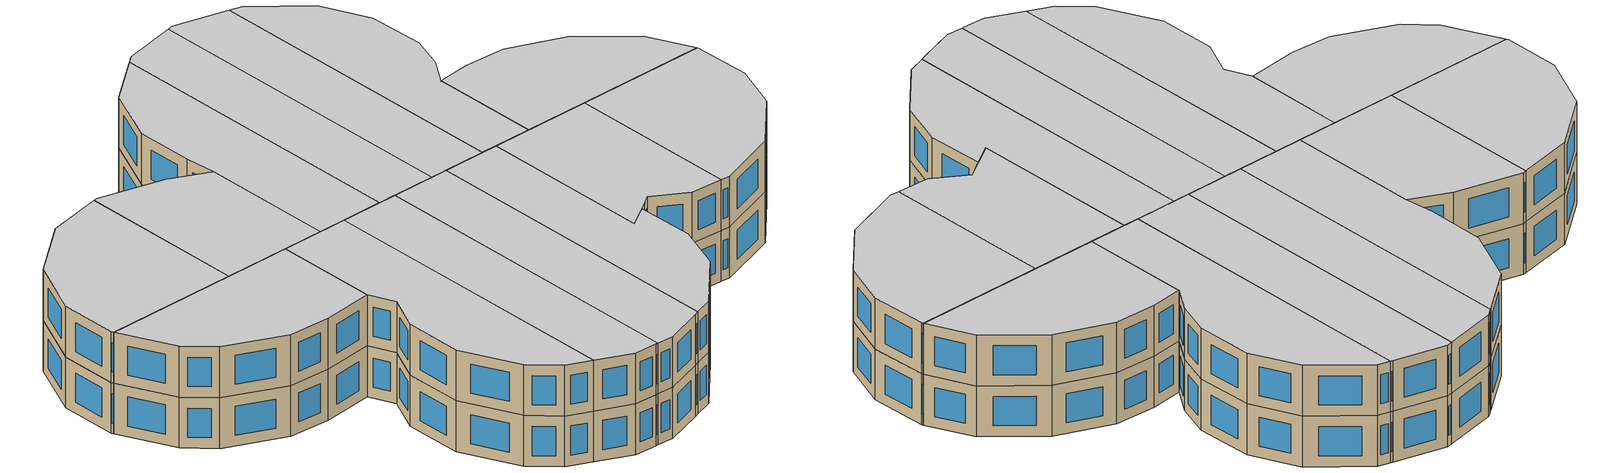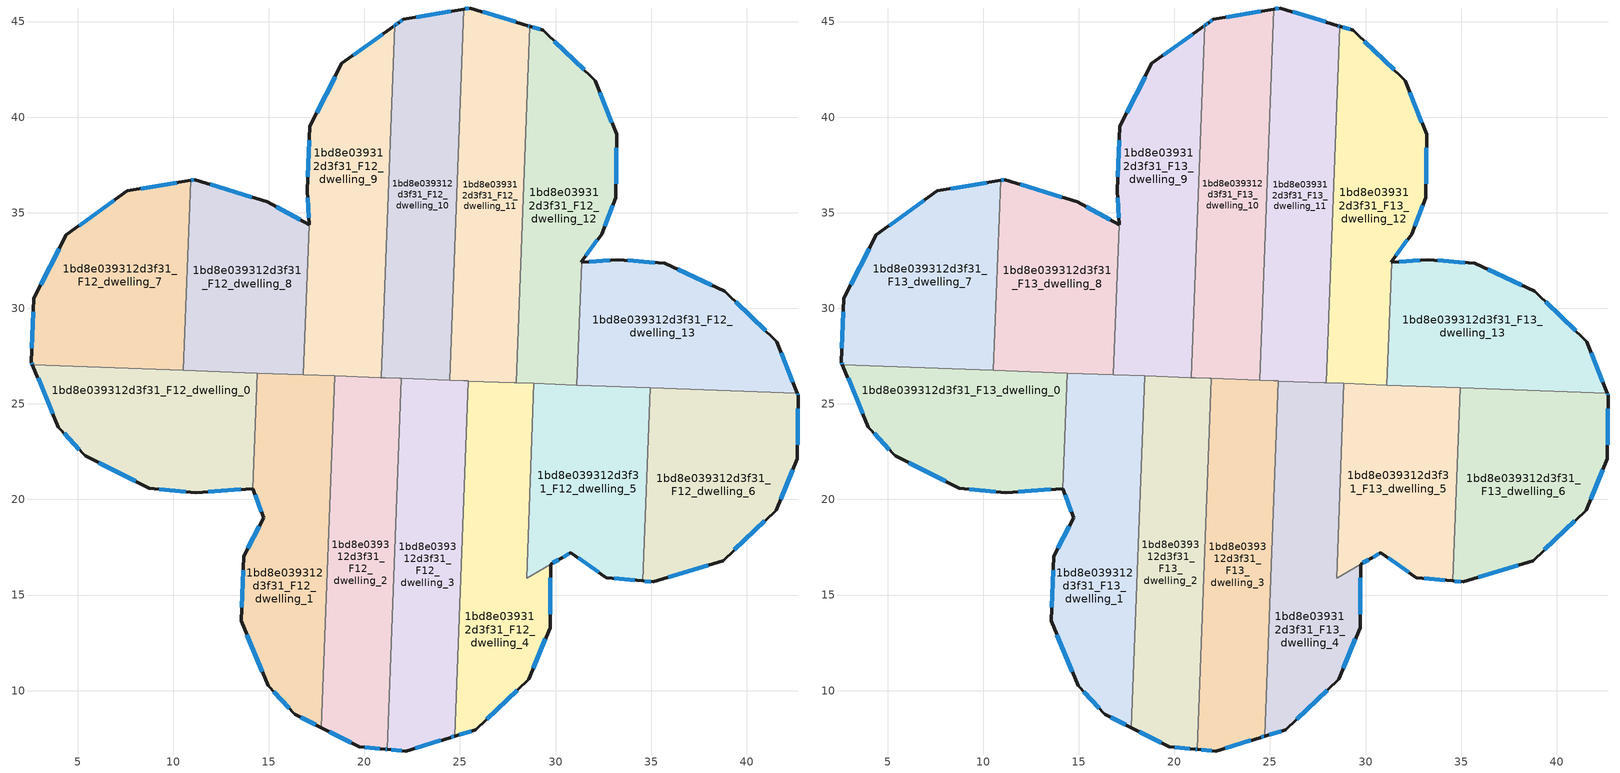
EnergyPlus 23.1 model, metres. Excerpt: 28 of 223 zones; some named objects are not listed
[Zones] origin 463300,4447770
1bd8e039312d3f31_F12_dwelling_0
 floor to 1bd8e039312d3f31_F11_dwelling_0 (EU_floor_Construction): 14.39,26.62 14.16,20.57 11.18,20.36 8.75,20.58 5.39,22.29 4,23.79 2.64,27.06 z36
 wall outside (EU_wall_Construction): 2.64,27.06 4,23.79 5.39,22.29 8.75,20.58 11.18,20.36 14.16,20.57 z36:39
 wall to 1bd8e039312d3f31_F12_dwelling_7 (EU_wall_Construction): 10.53,26.76 2.64,27.06 z36:39
 wall to 1bd8e039312d3f31_F12_dwelling_1 (EU_wall_Construction): 14.16,20.57 14.39,26.62 z36:39
 wall to 1bd8e039312d3f31_F12_dwelling_8 (EU_wall_Construction): 14.39,26.62 10.53,26.76 z36:39
 window (EU_Window_Construction): 4.29,23.47 5.09,22.61 / 2.93,26.36 3.71,24.49 / 11.82,20.4 13.53,20.52 / 9.27,20.54 10.66,20.41 / 6.11,21.92 8.03,20.95 z36.64:38.36
1bd8e039312d3f31_F12_dwelling_1
 floor to 1bd8e039312d3f31_F11_dwelling_1 (EU_floor_Construction): 18.44,26.46 17.74,8.06 16.36,8.76 14.97,10.26 13.55,13.66 13.69,17.02 14.73,19.03 14.16,20.57 14.39,26.62 z36
 wall outside (EU_wall_Construction): 14.16,20.57 14.73,19.03 13.69,17.02 13.55,13.66 14.97,10.26 16.36,8.76 17.74,8.06 z36:39
 wall to 1bd8e039312d3f31_F12_dwelling_2 (EU_wall_Construction): 17.74,8.06 18.44,26.46 z36:39
 wall to 1bd8e039312d3f31_F12_dwelling_8 (EU_wall_Construction): 16.81,26.52 14.39,26.62 z36:39
 wall to 1bd8e039312d3f31_F12_dwelling_9 (EU_wall_Construction): 18.44,26.46 16.81,26.52 z36:39
 window (EU_Window_Construction): 14.28,20.24 14.61,19.36 / 16.66,8.61 17.45,8.21 / 15.27,9.94 16.06,9.08 / 13.85,12.93 14.66,10.99 / 13.66,16.3 13.58,14.38 / 14.5,18.6 13.91,17.45 z36.64:38.36
1bd8e039312d3f31_F12_dwelling_10
 floor to 1bd8e039312d3f31_F11_dwelling_10 (EU_floor_Construction): 25.21,45.65 24.47,26.23 21.09,26.36 20.89,26.37 21.59,44.8 21.79,44.95 22.02,45.12 z36
 wall outside (EU_wall_Construction): 25.21,45.65 22.02,45.12 21.79,44.95 21.59,44.8 z36:39
 wall to 1bd8e039312d3f31_F12_dwelling_11 (EU_wall_Construction): 24.47,26.23 25.21,45.65 z36:39
 wall to 1bd8e039312d3f31_F12_dwelling_9 (EU_wall_Construction): 21.59,44.8 20.89,26.37 z36:39
 wall to 1bd8e039312d3f31_F12_dwelling_3 (EU_wall_Construction): 21.92,26.33 24.47,26.23 z36:39
 wall to 1bd8e039312d3f31_F12_dwelling_2 (EU_wall_Construction): 20.89,26.37 21.09,26.36 21.82,26.33 21.92,26.33 z36:39
 window (EU_Window_Construction): 21.97,45.08 21.84,44.98 / 24.52,45.54 22.7,45.23 / 21.75,44.92 21.63,44.83 z36.64:38.36
1bd8e039312d3f31_F12_dwelling_11
 floor to 1bd8e039312d3f31_F11_dwelling_11 (EU_floor_Construction): 28.55,44.79 28.65,44.76 27.95,26.1 27.85,26.11 24.47,26.23 25.21,45.65 25.54,45.71 z36
 wall outside (EU_wall_Construction): 28.65,44.76 28.55,44.79 25.54,45.71 25.21,45.65 z36:39
 wall to 1bd8e039312d3f31_F12_dwelling_12 (EU_wall_Construction): 27.95,26.1 28.65,44.76 z36:39
 wall to 1bd8e039312d3f31_F12_dwelling_4 (EU_wall_Construction): 25.43,26.2 27.85,26.11 27.95,26.1 z36:39
 wall to 1bd8e039312d3f31_F12_dwelling_3 (EU_wall_Construction): 24.47,26.23 25.18,26.21 25.43,26.2 z36:39
 window (EU_Window_Construction): 25.47,45.7 25.28,45.66 / 27.91,44.99 26.19,45.51 / 28.63,44.77 28.57,44.78 z36.64:38.36
1bd8e039312d3f31_F12_dwelling_12
 floor to 1bd8e039312d3f31_F11_dwelling_12 (EU_floor_Construction): 32.07,41.9 33.19,39.11 33.16,35.79 32.41,33.89 31.36,32.45 31.34,32.42 31.36,32.42 31.11,25.98 27.95,26.1 28.65,44.76 29.35,44.55 z36
 wall outside (EU_wall_Construction): 31.34,32.42 31.36,32.45 32.41,33.89 33.16,35.79 33.19,39.11 32.07,41.9 29.35,44.55 28.65,44.76 / 31.34,32.42 31.36,32.42 z36:39
 wall to 1bd8e039312d3f31_F12_dwelling_13 (EU_wall_Construction): 31.11,25.98 31.36,32.42 z36:39
 wall to 1bd8e039312d3f31_F12_dwelling_5 (EU_wall_Construction): 28.87,26.07 31.11,25.98 z36:39
 wall to 1bd8e039312d3f31_F12_dwelling_4 (EU_wall_Construction): 27.95,26.1 28.87,26.07 z36:39
 window (EU_Window_Construction): 32.57,34.3 33,35.38 / 31.58,32.76 32.19,33.58 / 29.2,44.59 28.8,44.71 / 31.49,42.47 29.93,43.98 / 32.95,39.71 32.31,41.31 / 33.16,36.5 33.18,38.4 z36.64:38.36
1bd8e039312d3f31_F12_dwelling_13
 floor to 1bd8e039312d3f31_F11_dwelling_13 (EU_floor_Construction): 38.84,30.9 41.57,28.26 42.65,25.55 31.11,25.98 31.36,32.42 33.25,32.55 35.72,32.35 z36
 wall outside (EU_wall_Construction): 42.65,25.55 41.57,28.26 38.84,30.9 35.72,32.35 33.25,32.55 31.36,32.42 z36:39
 wall to 1bd8e039312d3f31_F12_dwelling_6 (EU_wall_Construction): 34.94,25.84 42.65,25.55 z36:39
 wall to 1bd8e039312d3f31_F12_dwelling_5 (EU_wall_Construction): 31.11,25.98 34.94,25.84 z36:39
 window (EU_Window_Construction): 40.98,28.83 39.43,30.34 / 42.42,26.13 41.8,27.68 / 32.85,32.52 31.76,32.45 / 35.19,32.39 33.78,32.51 / 38.18,31.21 36.39,32.04 z36.64:38.36
1bd8e039312d3f31_F12_dwelling_2
 floor to 1bd8e039312d3f31_F11_dwelling_2 (EU_floor_Construction): 21.92,26.33 21.19,6.93 21.09,6.94 19.73,7.05 17.74,8.06 18.44,26.46 21.82,26.33 z36
 wall outside (EU_wall_Construction): 17.74,8.06 19.73,7.05 21.09,6.94 21.19,6.93 z36:39
 wall to 1bd8e039312d3f31_F12_dwelling_3 (EU_wall_Construction): 21.19,6.93 21.92,26.33 z36:39
 wall to 1bd8e039312d3f31_F12_dwelling_9 (EU_wall_Construction): 20.89,26.37 20.84,26.37 18.44,26.46 z36:39
 window (EU_Window_Construction): 20.02,7.03 20.8,6.96 / 18.17,7.84 19.3,7.27 / 21.11,6.93 21.17,6.93 z36.64:38.36
1bd8e039312d3f31_F12_dwelling_3
 floor to 1bd8e039312d3f31_F11_dwelling_3 (EU_floor_Construction): 25.43,26.2 24.73,7.62 24.48,7.54 22.16,6.84 21.19,6.93 21.92,26.33 25.18,26.21 z36
 wall outside (EU_wall_Construction): 21.19,6.93 22.16,6.84 24.48,7.54 24.73,7.62 z36:39
 wall to 1bd8e039312d3f31_F12_dwelling_4 (EU_wall_Construction): 24.73,7.62 25.43,26.2 z36:39
 window (EU_Window_Construction): 24.53,7.56 24.68,7.6 / 22.66,6.99 23.98,7.39 / 21.4,6.91 21.95,6.86 z36.64:38.36
1bd8e039312d3f31_F12_dwelling_4
 floor to 1bd8e039312d3f31_F11_dwelling_4 (EU_floor_Construction): 28.87,26.07 28.48,15.88 29.75,16.61 29.71,13.29 28.59,10.58 25.82,7.95 24.73,7.62 25.43,26.2 z36
 wall outside (EU_wall_Construction): 24.73,7.62 25.82,7.95 28.59,10.58 29.71,13.29 29.74,16.61 z36:39
 wall to 1bd8e039312d3f31_F12_dwelling_5 (EU_wall_Construction): 29.74,16.61 28.48,15.88 28.87,26.07 z36:39
 window (EU_Window_Construction): 29.72,14 29.73,15.9 / 28.83,11.16 29.47,12.71 / 26.41,8.51 28,10.02 / 24.97,7.69 25.59,7.88 z36.64:38.36
1bd8e039312d3f31_F12_dwelling_5
 floor to 1bd8e039312d3f31_F11_dwelling_5 (EU_floor_Construction): 34.94,25.84 34.56,15.74 32.66,15.92 30.78,17.22 30.29,16.93 29.75,16.61 28.48,15.88 28.87,26.07 z36
 wall outside (EU_wall_Construction): 29.75,16.61 30.29,16.93 30.78,17.22 32.66,15.92 34.56,15.74 z36:39
 wall to 1bd8e039312d3f31_F12_dwelling_6 (EU_wall_Construction): 34.56,15.74 34.94,25.84 z36:39
 window (EU_Window_Construction): 33.07,15.88 34.15,15.78 / 31.19,16.94 32.26,16.2 / 30.4,16.99 30.68,17.16 / 29.86,16.68 30.17,16.86 z36.64:38.36
1bd8e039312d3f31_F12_dwelling_6
 floor to 1bd8e039312d3f31_F11_dwelling_6 (EU_floor_Construction): 42.65,25.55 42.68,25.47 42.65,22.14 41.53,19.45 38.76,16.8 35.1,15.69 34.56,15.74 34.94,25.84 z36
 wall outside (EU_wall_Construction): 34.56,15.74 35.1,15.69 38.76,16.8 41.53,19.45 42.65,22.14 42.68,25.47 42.65,25.55 z36:39
 window (EU_Window_Construction): 41.77,20.02 42.41,21.56 / 39.35,17.36 40.94,18.88 / 35.89,15.93 37.98,16.56 / 34.68,15.73 34.99,15.7 / 42.68,25.48 42.66,25.53 / 42.66,22.85 42.68,24.75 z36.64:38.36
1bd8e039312d3f31_F12_dwelling_7
 floor to 1bd8e039312d3f31_F11_dwelling_7 (EU_floor_Construction): 10.91,36.7 10.53,26.76 2.64,27.06 2.58,27.18 2.71,30.54 4.4,33.83 7.6,36.14 z36
 wall outside (EU_wall_Construction): 10.91,36.7 7.6,36.14 4.4,33.83 2.71,30.54 2.58,27.18 2.64,27.06 z36:39
 wall to 1bd8e039312d3f31_F12_dwelling_8 (EU_wall_Construction): 10.53,26.76 10.91,36.7 z36:39
 window (EU_Window_Construction): 10.2,36.58 8.31,36.26 / 2.6,27.16 2.62,27.09 / 2.68,29.82 2.61,27.9 / 4.04,33.13 3.07,31.24 / 6.91,35.65 5.09,34.33 z36.64:38.36
1bd8e039312d3f31_F12_dwelling_8
 floor to 1bd8e039312d3f31_F11_dwelling_8 (EU_floor_Construction): 17.11,34.36 16.81,26.52 10.53,26.76 10.91,36.7 11.12,36.73 14.93,35.57 z36
 wall outside (EU_wall_Construction): 17.11,34.36 14.93,35.57 11.12,36.73 10.91,36.7 z36:39
 wall to 1bd8e039312d3f31_F12_dwelling_9 (EU_wall_Construction): 16.81,26.52 17.11,34.36 z36:39
 window (EU_Window_Construction): 11.07,36.72 10.95,36.7 / 14.11,35.82 11.93,36.48 / 16.64,34.62 15.39,35.31 z36.64:38.36
1bd8e039312d3f31_F12_dwelling_9
 floor to 1bd8e039312d3f31_F11_dwelling_9 (EU_floor_Construction): 21.59,44.8 20.89,26.37 20.84,26.37 16.81,26.52 17.11,34.36 17.01,36.16 17.13,39.51 18.83,42.81 21.53,44.76 z36
 wall outside (EU_wall_Construction): 21.59,44.8 21.53,44.76 18.83,42.81 17.13,39.51 17.01,36.16 17.11,34.36 z36:39
 window (EU_Window_Construction): 17.11,38.79 17.03,36.88 / 18.46,42.1 17.5,40.22 / 20.95,44.35 19.41,43.23 / 21.58,44.79 21.55,44.77 / 17.03,35.77 17.09,34.75 z36.64:38.36
1bd8e039312d3f31_F13_dwelling_0
 floor to 1bd8e039312d3f31_F12_dwelling_0 (EU_floor_Construction): 14.39,26.62 14.16,20.57 11.18,20.36 8.75,20.58 5.39,22.29 4,23.79 2.64,27.06 z39
 wall outside (EU_wall_Construction): 2.64,27.06 4,23.79 5.39,22.29 8.75,20.58 11.18,20.36 14.16,20.57 z39:42
 wall to 1bd8e039312d3f31_F13_dwelling_7 (EU_wall_Construction): 10.53,26.76 2.64,27.06 z39:42
 wall to 1bd8e039312d3f31_F13_dwelling_1 (EU_wall_Construction): 14.16,20.57 14.39,26.62 z39:42
 wall to 1bd8e039312d3f31_F13_dwelling_8 (EU_wall_Construction): 14.39,26.62 10.53,26.76 z39:42
 window (EU_Window_Construction): 4.29,23.47 5.09,22.61 / 2.93,26.36 3.71,24.49 / 11.82,20.4 13.53,20.52 / 9.27,20.54 10.66,20.41 / 6.11,21.92 8.03,20.95 z39.64:41.36
 ceiling to 1bd8e039312d3f31_F14_dwelling_0 (EU_floor_Construction): 14.16,20.57 14.39,26.62 2.64,27.06 4,23.79 5.39,22.29 8.75,20.58 11.18,20.36 z42
1bd8e039312d3f31_F13_dwelling_1
 floor to 1bd8e039312d3f31_F12_dwelling_1 (EU_floor_Construction): 18.44,26.46 17.74,8.06 16.36,8.76 14.97,10.26 13.55,13.66 13.69,17.02 14.73,19.03 14.16,20.57 14.39,26.62 z39
 wall outside (EU_wall_Construction): 14.16,20.57 14.73,19.03 13.69,17.02 13.55,13.66 14.97,10.26 16.36,8.76 17.74,8.06 z39:42
 wall to 1bd8e039312d3f31_F13_dwelling_2 (EU_wall_Construction): 17.74,8.06 18.44,26.46 z39:42
 wall to 1bd8e039312d3f31_F13_dwelling_8 (EU_wall_Construction): 16.81,26.52 14.39,26.62 z39:42
 wall to 1bd8e039312d3f31_F13_dwelling_9 (EU_wall_Construction): 18.44,26.46 16.81,26.52 z39:42
 window (EU_Window_Construction): 14.28,20.24 14.61,19.36 / 16.66,8.61 17.45,8.21 / 15.27,9.94 16.06,9.08 / 13.85,12.93 14.66,10.99 / 13.66,16.3 13.58,14.38 / 14.5,18.6 13.91,17.45 z39.64:41.36
 ceiling to 1bd8e039312d3f31_F14_dwelling_1 (EU_floor_Construction): 17.74,8.06 18.44,26.46 14.39,26.62 14.16,20.57 14.73,19.03 13.69,17.02 13.55,13.66 14.97,10.26 16.36,8.76 z42
1bd8e039312d3f31_F13_dwelling_10
 floor to 1bd8e039312d3f31_F12_dwelling_10 (EU_floor_Construction): 25.21,45.65 24.47,26.23 21.09,26.36 20.89,26.37 21.59,44.8 21.79,44.95 22.02,45.12 z39
 wall outside (EU_wall_Construction): 25.21,45.65 22.02,45.12 21.79,44.95 21.59,44.8 z39:42
 wall to 1bd8e039312d3f31_F13_dwelling_11 (EU_wall_Construction): 24.47,26.23 25.21,45.65 z39:42
 wall to 1bd8e039312d3f31_F13_dwelling_9 (EU_wall_Construction): 21.59,44.8 20.89,26.37 z39:42
 wall to 1bd8e039312d3f31_F13_dwelling_3 (EU_wall_Construction): 21.92,26.33 24.47,26.23 z39:42
 wall to 1bd8e039312d3f31_F13_dwelling_2 (EU_wall_Construction): 20.89,26.37 21.09,26.36 21.82,26.33 21.92,26.33 z39:42
 window (EU_Window_Construction): 21.97,45.08 21.84,44.98 / 24.52,45.54 22.7,45.23 / 21.75,44.92 21.63,44.83 z39.64:41.36
 ceiling to 1bd8e039312d3f31_F14_dwelling_10 (EU_floor_Construction): 24.47,26.23 25.21,45.65 22.02,45.12 21.79,44.95 21.59,44.8 20.89,26.37 21.09,26.36 z42
1bd8e039312d3f31_F13_dwelling_11
 floor to 1bd8e039312d3f31_F12_dwelling_11 (EU_floor_Construction): 28.55,44.79 28.65,44.76 27.95,26.1 27.85,26.11 24.47,26.23 25.21,45.65 25.54,45.71 z39
 wall outside (EU_wall_Construction): 28.65,44.76 28.55,44.79 25.54,45.71 25.21,45.65 z39:42
 wall to 1bd8e039312d3f31_F13_dwelling_12 (EU_wall_Construction): 27.95,26.1 28.65,44.76 z39:42
 wall to 1bd8e039312d3f31_F13_dwelling_4 (EU_wall_Construction): 25.43,26.2 27.85,26.11 27.95,26.1 z39:42
 wall to 1bd8e039312d3f31_F13_dwelling_3 (EU_wall_Construction): 24.47,26.23 25.18,26.21 25.43,26.2 z39:42
 window (EU_Window_Construction): 25.47,45.7 25.28,45.66 / 27.91,44.99 26.19,45.51 / 28.63,44.77 28.57,44.78 z39.64:41.36
 ceiling to 1bd8e039312d3f31_F14_dwelling_11 (EU_floor_Construction): 27.95,26.1 28.65,44.76 28.55,44.79 25.54,45.71 25.21,45.65 24.47,26.23 27.85,26.11 z42
1bd8e039312d3f31_F13_dwelling_12
 floor to 1bd8e039312d3f31_F12_dwelling_12 (EU_floor_Construction): 32.07,41.9 33.19,39.11 33.16,35.79 32.41,33.89 31.36,32.45 31.34,32.42 31.36,32.42 31.11,25.98 27.95,26.1 28.65,44.76 29.35,44.55 z39
 wall outside (EU_wall_Construction): 31.34,32.42 31.36,32.45 32.41,33.89 33.16,35.79 33.19,39.11 32.07,41.9 29.35,44.55 28.65,44.76 / 31.34,32.42 31.36,32.42 z39:42
 wall to 1bd8e039312d3f31_F13_dwelling_13 (EU_wall_Construction): 31.11,25.98 31.36,32.42 z39:42
 wall to 1bd8e039312d3f31_F13_dwelling_5 (EU_wall_Construction): 28.87,26.07 31.11,25.98 z39:42
 wall to 1bd8e039312d3f31_F13_dwelling_4 (EU_wall_Construction): 27.95,26.1 28.87,26.07 z39:42
 window (EU_Window_Construction): 32.57,34.3 33,35.38 / 31.58,32.76 32.19,33.58 / 29.2,44.59 28.8,44.71 / 31.49,42.47 29.93,43.98 / 32.95,39.71 32.31,41.31 / 33.16,36.5 33.18,38.4 z39.64:41.36
 ceiling to 1bd8e039312d3f31_F14_dwelling_12 (EU_floor_Construction): 31.11,25.98 31.36,32.42 31.34,32.42 31.36,32.45 32.41,33.89 33.16,35.79 33.19,39.11 32.07,41.9 29.35,44.55 28.65,44.76 27.95,26.1 z42
1bd8e039312d3f31_F13_dwelling_13
 floor to 1bd8e039312d3f31_F12_dwelling_13 (EU_floor_Construction): 38.84,30.9 41.57,28.26 42.65,25.55 31.11,25.98 31.36,32.42 33.25,32.55 35.72,32.35 z39
 wall outside (EU_wall_Construction): 42.65,25.55 41.57,28.26 38.84,30.9 35.72,32.35 33.25,32.55 31.36,32.42 z39:42
 wall to 1bd8e039312d3f31_F13_dwelling_6 (EU_wall_Construction): 34.94,25.84 42.65,25.55 z39:42
 wall to 1bd8e039312d3f31_F13_dwelling_5 (EU_wall_Construction): 31.11,25.98 34.94,25.84 z39:42
 window (EU_Window_Construction): 40.98,28.83 39.43,30.34 / 42.42,26.13 41.8,27.68 / 32.85,32.52 31.76,32.45 / 35.19,32.39 33.78,32.51 / 38.18,31.21 36.39,32.04 z39.64:41.36
 ceiling to 1bd8e039312d3f31_F14_dwelling_13 (EU_floor_Construction): 42.65,25.55 41.57,28.26 38.84,30.9 35.72,32.35 33.25,32.55 31.36,32.42 31.11,25.98 z42
1bd8e039312d3f31_F13_dwelling_2
 floor to 1bd8e039312d3f31_F12_dwelling_2 (EU_floor_Construction): 21.92,26.33 21.19,6.93 21.09,6.94 19.73,7.05 17.74,8.06 18.44,26.46 21.82,26.33 z39
 wall outside (EU_wall_Construction): 17.74,8.06 19.73,7.05 21.09,6.94 21.19,6.93 z39:42
 wall to 1bd8e039312d3f31_F13_dwelling_3 (EU_wall_Construction): 21.19,6.93 21.92,26.33 z39:42
 wall to 1bd8e039312d3f31_F13_dwelling_9 (EU_wall_Construction): 20.89,26.37 20.84,26.37 18.44,26.46 z39:42
 window (EU_Window_Construction): 20.02,7.03 20.8,6.96 / 18.17,7.84 19.3,7.27 / 21.11,6.93 21.17,6.93 z39.64:41.36
 ceiling to 1bd8e039312d3f31_F14_dwelling_2 (EU_floor_Construction): 21.19,6.93 21.92,26.33 21.82,26.33 18.44,26.46 17.74,8.06 19.73,7.05 21.09,6.94 z42
1bd8e039312d3f31_F13_dwelling_3
 floor to 1bd8e039312d3f31_F12_dwelling_3 (EU_floor_Construction): 25.43,26.2 24.73,7.62 24.48,7.54 22.16,6.84 21.19,6.93 21.92,26.33 25.18,26.21 z39
 wall outside (EU_wall_Construction): 21.19,6.93 22.16,6.84 24.48,7.54 24.73,7.62 z39:42
 wall to 1bd8e039312d3f31_F13_dwelling_4 (EU_wall_Construction): 24.73,7.62 25.43,26.2 z39:42
 window (EU_Window_Construction): 24.53,7.56 24.68,7.6 / 22.66,6.99 23.98,7.39 / 21.4,6.91 21.95,6.86 z39.64:41.36
 ceiling to 1bd8e039312d3f31_F14_dwelling_3 (EU_floor_Construction): 24.73,7.62 25.43,26.2 25.18,26.21 21.92,26.33 21.19,6.93 22.16,6.84 24.48,7.54 z42
1bd8e039312d3f31_F13_dwelling_4
 floor to 1bd8e039312d3f31_F12_dwelling_4 (EU_floor_Construction): 28.87,26.07 28.48,15.88 29.75,16.61 29.71,13.29 28.59,10.58 25.82,7.95 24.73,7.62 25.43,26.2 z39
 wall outside (EU_wall_Construction): 24.73,7.62 25.82,7.95 28.59,10.58 29.71,13.29 29.74,16.61 z39:42
 wall to 1bd8e039312d3f31_F13_dwelling_5 (EU_wall_Construction): 29.74,16.61 28.48,15.88 28.87,26.07 z39:42
 window (EU_Window_Construction): 29.72,14 29.73,15.9 / 28.83,11.16 29.47,12.71 / 26.41,8.51 28,10.02 / 24.97,7.69 25.59,7.88 z39.64:41.36
 ceiling to 1bd8e039312d3f31_F14_dwelling_4 (EU_floor_Construction): 28.59,10.58 29.71,13.29 29.75,16.61 28.48,15.88 28.87,26.07 25.43,26.2 24.73,7.62 25.82,7.95 z42
1bd8e039312d3f31_F13_dwelling_5
 floor to 1bd8e039312d3f31_F12_dwelling_5 (EU_floor_Construction): 34.94,25.84 34.56,15.74 32.66,15.92 30.78,17.22 30.29,16.93 29.75,16.61 28.48,15.88 28.87,26.07 z39
 wall outside (EU_wall_Construction): 29.75,16.61 30.29,16.93 30.78,17.22 32.66,15.92 34.56,15.74 z39:42
 wall to 1bd8e039312d3f31_F13_dwelling_6 (EU_wall_Construction): 34.56,15.74 34.94,25.84 z39:42
 window (EU_Window_Construction): 33.07,15.88 34.15,15.78 / 31.19,16.94 32.26,16.2 / 30.4,16.99 30.68,17.16 / 29.86,16.68 30.17,16.86 z39.64:41.36
 ceiling to 1bd8e039312d3f31_F14_dwelling_5 (EU_floor_Construction): 34.56,15.74 34.94,25.84 28.87,26.07 28.48,15.88 29.75,16.61 30.29,16.93 30.78,17.22 32.66,15.92 z42
1bd8e039312d3f31_F13_dwelling_6
 floor to 1bd8e039312d3f31_F12_dwelling_6 (EU_floor_Construction): 42.65,25.55 42.68,25.47 42.65,22.14 41.53,19.45 38.76,16.8 35.1,15.69 34.56,15.74 34.94,25.84 z39
 wall outside (EU_wall_Construction): 34.56,15.74 35.1,15.69 38.76,16.8 41.53,19.45 42.65,22.14 42.68,25.47 42.65,25.55 z39:42
 window (EU_Window_Construction): 41.77,20.02 42.41,21.56 / 39.35,17.36 40.94,18.88 / 35.89,15.93 37.98,16.56 / 34.68,15.73 34.99,15.7 / 42.68,25.48 42.66,25.53 / 42.66,22.85 42.68,24.75 z39.64:41.36
 ceiling to 1bd8e039312d3f31_F14_dwelling_6 (EU_floor_Construction): 41.53,19.45 42.65,22.14 42.68,25.47 42.65,25.55 34.94,25.84 34.56,15.74 35.1,15.69 38.76,16.8 z42
1bd8e039312d3f31_F13_dwelling_7
 floor to 1bd8e039312d3f31_F12_dwelling_7 (EU_floor_Construction): 10.91,36.7 10.53,26.76 2.64,27.06 2.58,27.18 2.71,30.54 4.4,33.83 7.6,36.14 z39
 wall outside (EU_wall_Construction): 10.91,36.7 7.6,36.14 4.4,33.83 2.71,30.54 2.58,27.18 2.64,27.06 z39:42
 wall to 1bd8e039312d3f31_F13_dwelling_8 (EU_wall_Construction): 10.53,26.76 10.91,36.7 z39:42
 window (EU_Window_Construction): 10.2,36.58 8.31,36.26 / 2.6,27.16 2.62,27.09 / 2.68,29.82 2.61,27.9 / 4.04,33.13 3.07,31.24 / 6.91,35.65 5.09,34.33 z39.64:41.36
 ceiling to 1bd8e039312d3f31_F14_dwelling_7 (EU_floor_Construction): 10.53,26.76 10.91,36.7 7.6,36.14 4.4,33.83 2.71,30.54 2.58,27.18 2.64,27.06 z42
1bd8e039312d3f31_F13_dwelling_8
 floor to 1bd8e039312d3f31_F12_dwelling_8 (EU_floor_Construction): 17.11,34.36 16.81,26.52 10.53,26.76 10.91,36.7 11.12,36.73 14.93,35.57 z39
 wall outside (EU_wall_Construction): 17.11,34.36 14.93,35.57 11.12,36.73 10.91,36.7 z39:42
 wall to 1bd8e039312d3f31_F13_dwelling_9 (EU_wall_Construction): 16.81,26.52 17.11,34.36 z39:42
 window (EU_Window_Construction): 11.07,36.72 10.95,36.7 / 14.11,35.82 11.93,36.48 / 16.64,34.62 15.39,35.31 z39.64:41.36
 ceiling to 1bd8e039312d3f31_F14_dwelling_8 (EU_floor_Construction): 16.81,26.52 17.11,34.36 14.93,35.57 11.12,36.73 10.91,36.7 10.53,26.76 z42
1bd8e039312d3f31_F13_dwelling_9
 floor to 1bd8e039312d3f31_F12_dwelling_9 (EU_floor_Construction): 21.59,44.8 20.89,26.37 20.84,26.37 16.81,26.52 17.11,34.36 17.01,36.16 17.13,39.51 18.83,42.81 21.53,44.76 z39
 wall outside (EU_wall_Construction): 21.59,44.8 21.53,44.76 18.83,42.81 17.13,39.51 17.01,36.16 17.11,34.36 z39:42
 window (EU_Window_Construction): 17.11,38.79 17.03,36.88 / 18.46,42.1 17.5,40.22 / 20.95,44.35 19.41,43.23 / 21.58,44.79 21.55,44.77 / 17.03,35.77 17.09,34.75 z39.64:41.36
 ceiling to 1bd8e039312d3f31_F14_dwelling_9 (EU_floor_Construction): 20.89,26.37 21.59,44.8 21.53,44.76 18.83,42.81 17.13,39.51 17.01,36.16 17.11,34.36 16.81,26.52 20.84,26.37 z42
[Building]
EU S2 Campaign: North Axis=0; Terrain=City; Solar Distribution=FullExterior
[Site:Location]
Yerevan-Zvartnots.Intl.AP: Latitude=40.15; Longitude=44.383; Time Zone=4; Elevation=854
[SizingPeriod:WeatherFileDays]
AnnualSizingPeriod: Begin Month=1; Begin Day of Month=1; End Month=12; End Day of Month=31; Day of Week for Start Day=Monday; Use Weather File Daylight Saving Period=No; Use Weather File Rain and Snow Indicators=No
[MATERIAL]
EU_InternalMass_Material: Roughness=MediumRough; Thickness=0.1; Conductivity=1; Density=1800; Specific Heat=900; Thermal Absorptance=0.9; Solar Absorptance=0.7; Visible Absorptance=0.7
[MATERIAL:NOMASS] Roughness=MediumRough; Thermal Absorptance=0.9; Solar Absorptance=0.7; Visible Absorptance=0.7
Name | Thermal Resistance
EU_wall_NoMass | 1.05043
EU_floor_NoMass | 0.478065
[WINDOWMATERIAL:SIMPLEGLAZINGSYSTEM]
EU_Window_SimpleGlazing: UFactor=2.5566; Solar Heat Gain Coefficient=0.75; Visible Transmittance=0.75
[CONSTRUCTION]
EU_wall_Construction: EU_wall_NoMass
EU_floor_Construction: EU_floor_NoMass
EU_Window_Construction: EU_Window_SimpleGlazing
EU_InternalMass_Construction: EU_InternalMass_Material
[ZONE] Type=1; Multiplier=1; Ceiling Height=autocalculate; Floor Area=autocalculate; Part of Total Floor Area=Yes
Name | Volume
1bd8e039312d3f31_F12_dwelling_0; 1bd8e039312d3f31_F13_dwelling_0 | 181.796
1bd8e039312d3f31_F12_dwelling_1; 1bd8e039312d3f31_F13_dwelling_1 | 205.826
1bd8e039312d3f31_F12_dwelling_10; 1bd8e039312d3f31_F13_dwelling_10 | 204.914
1bd8e039312d3f31_F12_dwelling_11; 1bd8e039312d3f31_F13_dwelling_11 | 199.403
1bd8e039312d3f31_F12_dwelling_12; 1bd8e039312d3f31_F13_dwelling_12 | 202.005
1bd8e039312d3f31_F12_dwelling_13; 1bd8e039312d3f31_F13_dwelling_13 | 180.005
1bd8e039312d3f31_F12_dwelling_2; 1bd8e039312d3f31_F13_dwelling_2 | 199.616
1bd8e039312d3f31_F12_dwelling_3; 1bd8e039312d3f31_F13_dwelling_3 | 202.004
1bd8e039312d3f31_F12_dwelling_4; 1bd8e039312d3f31_F13_dwelling_4 | 197.955
1bd8e039312d3f31_F12_dwelling_5; 1bd8e039312d3f31_F13_dwelling_5 | 175.661
1bd8e039312d3f31_F12_dwelling_6; 1bd8e039312d3f31_F13_dwelling_6 | 193.801
1bd8e039312d3f31_F12_dwelling_7; 1bd8e039312d3f31_F13_dwelling_7 | 193.795
1bd8e039312d3f31_F12_dwelling_8; 1bd8e039312d3f31_F13_dwelling_8 | 171.938
1bd8e039312d3f31_F12_dwelling_9; 1bd8e039312d3f31_F13_dwelling_9 | 204.526
[INTERNALMASS] Construction=EU_InternalMass_Construction
Name | Zone or ZoneList | Surface Area
1bd8e039312d3f31_F12_dwelling_0_EU_InternalMass | 1bd8e039312d3f31_F12_dwelling_0 | 60.5986
1bd8e039312d3f31_F12_dwelling_1_EU_InternalMass | 1bd8e039312d3f31_F12_dwelling_1 | 68.609
1bd8e039312d3f31_F12_dwelling_2_EU_InternalMass | 1bd8e039312d3f31_F12_dwelling_2 | 66.5362
1bd8e039312d3f31_F12_dwelling_3_EU_InternalMass | 1bd8e039312d3f31_F12_dwelling_3 | 67.3366
1bd8e039312d3f31_F12_dwelling_4_EU_InternalMass | 1bd8e039312d3f31_F12_dwelling_4 | 65.9812
1bd8e039312d3f31_F12_dwelling_5_EU_InternalMass | 1bd8e039312d3f31_F12_dwelling_5 | 58.5502
1bd8e039312d3f31_F12_dwelling_6_EU_InternalMass | 1bd8e039312d3f31_F12_dwelling_6 | 64.6007
1bd8e039312d3f31_F12_dwelling_7_EU_InternalMass | 1bd8e039312d3f31_F12_dwelling_7 | 64.598
1bd8e039312d3f31_F12_dwelling_8_EU_InternalMass | 1bd8e039312d3f31_F12_dwelling_8 | 57.3126
1bd8e039312d3f31_F12_dwelling_9_EU_InternalMass | 1bd8e039312d3f31_F12_dwelling_9 | 68.1802
1bd8e039312d3f31_F12_dwelling_10_EU_InternalMass | 1bd8e039312d3f31_F12_dwelling_10 | 68.301
1bd8e039312d3f31_F12_dwelling_11_EU_InternalMass | 1bd8e039312d3f31_F12_dwelling_11 | 66.468
1bd8e039312d3f31_F12_dwelling_12_EU_InternalMass | 1bd8e039312d3f31_F12_dwelling_12 | 67.3366
1bd8e039312d3f31_F12_dwelling_13_EU_InternalMass | 1bd8e039312d3f31_F12_dwelling_13 | 60.0019
1bd8e039312d3f31_F13_dwelling_0_EU_InternalMass | 1bd8e039312d3f31_F13_dwelling_0 | 60.5986
1bd8e039312d3f31_F13_dwelling_1_EU_InternalMass | 1bd8e039312d3f31_F13_dwelling_1 | 68.609
1bd8e039312d3f31_F13_dwelling_2_EU_InternalMass | 1bd8e039312d3f31_F13_dwelling_2 | 66.5362
1bd8e039312d3f31_F13_dwelling_3_EU_InternalMass | 1bd8e039312d3f31_F13_dwelling_3 | 67.3366
1bd8e039312d3f31_F13_dwelling_4_EU_InternalMass | 1bd8e039312d3f31_F13_dwelling_4 | 65.9812
1bd8e039312d3f31_F13_dwelling_5_EU_InternalMass | 1bd8e039312d3f31_F13_dwelling_5 | 58.5502
1bd8e039312d3f31_F13_dwelling_6_EU_InternalMass | 1bd8e039312d3f31_F13_dwelling_6 | 64.6007
1bd8e039312d3f31_F13_dwelling_7_EU_InternalMass | 1bd8e039312d3f31_F13_dwelling_7 | 64.598
1bd8e039312d3f31_F13_dwelling_8_EU_InternalMass | 1bd8e039312d3f31_F13_dwelling_8 | 57.3126
1bd8e039312d3f31_F13_dwelling_9_EU_InternalMass | 1bd8e039312d3f31_F13_dwelling_9 | 68.1802
1bd8e039312d3f31_F13_dwelling_10_EU_InternalMass | 1bd8e039312d3f31_F13_dwelling_10 | 68.301
1bd8e039312d3f31_F13_dwelling_11_EU_InternalMass | 1bd8e039312d3f31_F13_dwelling_11 | 66.468
1bd8e039312d3f31_F13_dwelling_12_EU_InternalMass | 1bd8e039312d3f31_F13_dwelling_12 | 67.3366
1bd8e039312d3f31_F13_dwelling_13_EU_InternalMass | 1bd8e039312d3f31_F13_dwelling_13 | 60.0019
[OTHEREQUIPMENT] Fuel Type=Electricity; Design Level Calculation Method=Watts/Area; Power per Zone Floor Area=1; Fraction Latent=0; Fraction Radiant=0; Fraction Lost=0; Carbon Dioxide Generation Rate=0; EndUse Subcategory=EU_Step8_InternalGains
Name | Zone or ZoneList or Space or SpaceList | Schedule
EU_Step8_InternalGain_1bd8e039312d3f31_F12_dwelling_0_f000 | 1bd8e039312d3f31_F12_dwelling_0 | EU_Step8_GainSchedule_1bd8e039312d3f31_F12_dwelling_0_f000
EU_Step8_InternalGain_1bd8e039312d3f31_F12_dwelling_1_f000 | 1bd8e039312d3f31_F12_dwelling_1 | EU_Step8_GainSchedule_1bd8e039312d3f31_F12_dwelling_1_f000
EU_Step8_InternalGain_1bd8e039312d3f31_F12_dwelling_2_f000 | 1bd8e039312d3f31_F12_dwelling_2 | EU_Step8_GainSchedule_1bd8e039312d3f31_F12_dwelling_2_f000
EU_Step8_InternalGain_1bd8e039312d3f31_F12_dwelling_3_f000 | 1bd8e039312d3f31_F12_dwelling_3 | EU_Step8_GainSchedule_1bd8e039312d3f31_F12_dwelling_3_f000
EU_Step8_InternalGain_1bd8e039312d3f31_F12_dwelling_4_f000 | 1bd8e039312d3f31_F12_dwelling_4 | EU_Step8_GainSchedule_1bd8e039312d3f31_F12_dwelling_4_f000
EU_Step8_InternalGain_1bd8e039312d3f31_F12_dwelling_5_f000 | 1bd8e039312d3f31_F12_dwelling_5 | EU_Step8_GainSchedule_1bd8e039312d3f31_F12_dwelling_5_f000
EU_Step8_InternalGain_1bd8e039312d3f31_F12_dwelling_6_f000 | 1bd8e039312d3f31_F12_dwelling_6 | EU_Step8_GainSchedule_1bd8e039312d3f31_F12_dwelling_6_f000
EU_Step8_InternalGain_1bd8e039312d3f31_F12_dwelling_7_f000 | 1bd8e039312d3f31_F12_dwelling_7 | EU_Step8_GainSchedule_1bd8e039312d3f31_F12_dwelling_7_f000
EU_Step8_InternalGain_1bd8e039312d3f31_F12_dwelling_8_f000 | 1bd8e039312d3f31_F12_dwelling_8 | EU_Step8_GainSchedule_1bd8e039312d3f31_F12_dwelling_8_f000
EU_Step8_InternalGain_1bd8e039312d3f31_F12_dwelling_9_f000 | 1bd8e039312d3f31_F12_dwelling_9 | EU_Step8_GainSchedule_1bd8e039312d3f31_F12_dwelling_9_f000
EU_Step8_InternalGain_1bd8e039312d3f31_F12_dwelling_10_f000 | 1bd8e039312d3f31_F12_dwelling_10 | EU_Step8_GainSchedule_1bd8e039312d3f31_F12_dwelling_10_f000
EU_Step8_InternalGain_1bd8e039312d3f31_F12_dwelling_11_f000 | 1bd8e039312d3f31_F12_dwelling_11 | EU_Step8_GainSchedule_1bd8e039312d3f31_F12_dwelling_11_f000
EU_Step8_InternalGain_1bd8e039312d3f31_F12_dwelling_12_f000 | 1bd8e039312d3f31_F12_dwelling_12 | EU_Step8_GainSchedule_1bd8e039312d3f31_F12_dwelling_12_f000
EU_Step8_InternalGain_1bd8e039312d3f31_F12_dwelling_13_f000 | 1bd8e039312d3f31_F12_dwelling_13 | EU_Step8_GainSchedule_1bd8e039312d3f31_F12_dwelling_13_f000
EU_Step8_InternalGain_1bd8e039312d3f31_F13_dwelling_0_f000 | 1bd8e039312d3f31_F13_dwelling_0 | EU_Step8_GainSchedule_1bd8e039312d3f31_F13_dwelling_0_f000
EU_Step8_InternalGain_1bd8e039312d3f31_F13_dwelling_1_f000 | 1bd8e039312d3f31_F13_dwelling_1 | EU_Step8_GainSchedule_1bd8e039312d3f31_F13_dwelling_1_f000
EU_Step8_InternalGain_1bd8e039312d3f31_F13_dwelling_2_f000 | 1bd8e039312d3f31_F13_dwelling_2 | EU_Step8_GainSchedule_1bd8e039312d3f31_F13_dwelling_2_f000
EU_Step8_InternalGain_1bd8e039312d3f31_F13_dwelling_3_f000 | 1bd8e039312d3f31_F13_dwelling_3 | EU_Step8_GainSchedule_1bd8e039312d3f31_F13_dwelling_3_f000
EU_Step8_InternalGain_1bd8e039312d3f31_F13_dwelling_4_f000 | 1bd8e039312d3f31_F13_dwelling_4 | EU_Step8_GainSchedule_1bd8e039312d3f31_F13_dwelling_4_f000
EU_Step8_InternalGain_1bd8e039312d3f31_F13_dwelling_5_f000 | 1bd8e039312d3f31_F13_dwelling_5 | EU_Step8_GainSchedule_1bd8e039312d3f31_F13_dwelling_5_f000
EU_Step8_InternalGain_1bd8e039312d3f31_F13_dwelling_6_f000 | 1bd8e039312d3f31_F13_dwelling_6 | EU_Step8_GainSchedule_1bd8e039312d3f31_F13_dwelling_6_f000
EU_Step8_InternalGain_1bd8e039312d3f31_F13_dwelling_7_f000 | 1bd8e039312d3f31_F13_dwelling_7 | EU_Step8_GainSchedule_1bd8e039312d3f31_F13_dwelling_7_f000
EU_Step8_InternalGain_1bd8e039312d3f31_F13_dwelling_8_f000 | 1bd8e039312d3f31_F13_dwelling_8 | EU_Step8_GainSchedule_1bd8e039312d3f31_F13_dwelling_8_f000
EU_Step8_InternalGain_1bd8e039312d3f31_F13_dwelling_9_f000 | 1bd8e039312d3f31_F13_dwelling_9 | EU_Step8_GainSchedule_1bd8e039312d3f31_F13_dwelling_9_f000
EU_Step8_InternalGain_1bd8e039312d3f31_F13_dwelling_10_f000 | 1bd8e039312d3f31_F13_dwelling_10 | EU_Step8_GainSchedule_1bd8e039312d3f31_F13_dwelling_10_f000
EU_Step8_InternalGain_1bd8e039312d3f31_F13_dwelling_11_f000 | 1bd8e039312d3f31_F13_dwelling_11 | EU_Step8_GainSchedule_1bd8e039312d3f31_F13_dwelling_11_f000
EU_Step8_InternalGain_1bd8e039312d3f31_F13_dwelling_12_f000 | 1bd8e039312d3f31_F13_dwelling_12 | EU_Step8_GainSchedule_1bd8e039312d3f31_F13_dwelling_12_f000
EU_Step8_InternalGain_1bd8e039312d3f31_F13_dwelling_13_f000 | 1bd8e039312d3f31_F13_dwelling_13 | EU_Step8_GainSchedule_1bd8e039312d3f31_F13_dwelling_13_f000
[ZONEVENTILATION:DESIGNFLOWRATE] Schedule=EU_AlwaysOn; Design Flow Rate Calculation Method=AirChanges/Hour; Air Changes per Hour=0.557805; Ventilation Type=Natural; Fan Pressure Rise=0; Fan Total Efficiency=1; Constant Term Coefficient=1; Temperature Term Coefficient=0; Velocity Term Coefficient=0; Velocity Squared Term Coefficient=0; Minimum Indoor Temperature=-100; Maximum Indoor Temperature=100; Delta Temperature=-100; Minimum Outdoor Temperature=-100; Maximum Outdoor Temperature=100; Maximum Wind Speed=40
Name | Zone or ZoneList or Space or SpaceList
EU_ConstantAir_1bd8e039312d3f31_F12_dwelling_0 | 1bd8e039312d3f31_F12_dwelling_0
EU_ConstantAir_1bd8e039312d3f31_F12_dwelling_1 | 1bd8e039312d3f31_F12_dwelling_1
EU_ConstantAir_1bd8e039312d3f31_F12_dwelling_2 | 1bd8e039312d3f31_F12_dwelling_2
EU_ConstantAir_1bd8e039312d3f31_F12_dwelling_3 | 1bd8e039312d3f31_F12_dwelling_3
EU_ConstantAir_1bd8e039312d3f31_F12_dwelling_4 | 1bd8e039312d3f31_F12_dwelling_4
EU_ConstantAir_1bd8e039312d3f31_F12_dwelling_5 | 1bd8e039312d3f31_F12_dwelling_5
EU_ConstantAir_1bd8e039312d3f31_F12_dwelling_6 | 1bd8e039312d3f31_F12_dwelling_6
EU_ConstantAir_1bd8e039312d3f31_F12_dwelling_7 | 1bd8e039312d3f31_F12_dwelling_7
EU_ConstantAir_1bd8e039312d3f31_F12_dwelling_8 | 1bd8e039312d3f31_F12_dwelling_8
EU_ConstantAir_1bd8e039312d3f31_F12_dwelling_9 | 1bd8e039312d3f31_F12_dwelling_9
EU_ConstantAir_1bd8e039312d3f31_F12_dwelling_10 | 1bd8e039312d3f31_F12_dwelling_10
EU_ConstantAir_1bd8e039312d3f31_F12_dwelling_11 | 1bd8e039312d3f31_F12_dwelling_11
EU_ConstantAir_1bd8e039312d3f31_F12_dwelling_12 | 1bd8e039312d3f31_F12_dwelling_12
EU_ConstantAir_1bd8e039312d3f31_F12_dwelling_13 | 1bd8e039312d3f31_F12_dwelling_13
EU_ConstantAir_1bd8e039312d3f31_F13_dwelling_0 | 1bd8e039312d3f31_F13_dwelling_0
EU_ConstantAir_1bd8e039312d3f31_F13_dwelling_1 | 1bd8e039312d3f31_F13_dwelling_1
EU_ConstantAir_1bd8e039312d3f31_F13_dwelling_2 | 1bd8e039312d3f31_F13_dwelling_2
EU_ConstantAir_1bd8e039312d3f31_F13_dwelling_3 | 1bd8e039312d3f31_F13_dwelling_3
EU_ConstantAir_1bd8e039312d3f31_F13_dwelling_4 | 1bd8e039312d3f31_F13_dwelling_4
EU_ConstantAir_1bd8e039312d3f31_F13_dwelling_5 | 1bd8e039312d3f31_F13_dwelling_5
EU_ConstantAir_1bd8e039312d3f31_F13_dwelling_6 | 1bd8e039312d3f31_F13_dwelling_6
EU_ConstantAir_1bd8e039312d3f31_F13_dwelling_7 | 1bd8e039312d3f31_F13_dwelling_7
EU_ConstantAir_1bd8e039312d3f31_F13_dwelling_8 | 1bd8e039312d3f31_F13_dwelling_8
EU_ConstantAir_1bd8e039312d3f31_F13_dwelling_9 | 1bd8e039312d3f31_F13_dwelling_9
EU_ConstantAir_1bd8e039312d3f31_F13_dwelling_10 | 1bd8e039312d3f31_F13_dwelling_10
EU_ConstantAir_1bd8e039312d3f31_F13_dwelling_11 | 1bd8e039312d3f31_F13_dwelling_11
EU_ConstantAir_1bd8e039312d3f31_F13_dwelling_12 | 1bd8e039312d3f31_F13_dwelling_12
EU_ConstantAir_1bd8e039312d3f31_F13_dwelling_13 | 1bd8e039312d3f31_F13_dwelling_13
[HVACTEMPLATE:THERMOSTAT] Constant Heating Setpoint=20; Constant Cooling Setpoint=50
EU_HeatOnly_1bd8e039312d3f31_F0_dwelling_0; EU_HeatOnly_1bd8e039312d3f31_F0_dwelling_1; EU_HeatOnly_1bd8e039312d3f31_F0_dwelling_2; EU_HeatOnly_1bd8e039312d3f31_F0_dwelling_3; EU_HeatOnly_1bd8e039312d3f31_F0_dwelling_4; EU_HeatOnly_1bd8e039312d3f31_F0_dwelling_5; EU_HeatOnly_1bd8e039312d3f31_F0_dwelling_6; EU_HeatOnly_1bd8e039312d3f31_F0_dwelling_7; EU_HeatOnly_1bd8e039312d3f31_F0_dwelling_8; EU_HeatOnly_1bd8e039312d3f31_F0_dwelling_9; EU_HeatOnly_1bd8e039312d3f31_F0_dwelling_10; EU_HeatOnly_1bd8e039312d3f31_F0_dwelling_11; EU_HeatOnly_1bd8e039312d3f31_F0_dwelling_12; EU_HeatOnly_1bd8e039312d3f31_F0_dwelling_13; EU_HeatOnly_1bd8e039312d3f31_F1_dwelling_0; EU_HeatOnly_1bd8e039312d3f31_F1_dwelling_1; EU_HeatOnly_1bd8e039312d3f31_F1_dwelling_2
[HVACTEMPLATE:ZONE:IDEALLOADSAIRSYSTEM] System Availability Schedule=EU_AlwaysOn; Maximum Heating Supply Air Temperature=50; Minimum Cooling Supply Air Temperature=13; Maximum Heating Supply Air Humidity Ratio=0.0156; Minimum Cooling Supply Air Humidity Ratio=0.0077; Heating Limit=NoLimit; Cooling Limit=NoLimit; Heating Availability Schedule=EU_AlwaysOn; Cooling Availability Schedule=EU_CoolingOff; Dehumidification Control Type=ConstantSensibleHeatRatio; Cooling Sensible Heat Ratio=0.7; Dehumidification Setpoint=60; Humidification Control Type=None; Humidification Setpoint=30; Outdoor Air Method=None; Outdoor Air Flow Rate per Person=0.00944; Outdoor Air Flow Rate per Zone Floor Area=0; Outdoor Air Flow Rate per Zone=0; Demand Controlled Ventilation Type=None; Outdoor Air Economizer Type=NoEconomizer; Heat Recovery Type=None; Sensible Heat Recovery Effectiveness=0.7; Latent Heat Recovery Effectiveness=0.65
Name | Template Thermostat
1bd8e039312d3f31_F12_dwelling_0 | EU_HeatOnly_1bd8e039312d3f31_F12_dwelling_0
1bd8e039312d3f31_F12_dwelling_1 | EU_HeatOnly_1bd8e039312d3f31_F12_dwelling_1
1bd8e039312d3f31_F12_dwelling_2 | EU_HeatOnly_1bd8e039312d3f31_F12_dwelling_2
1bd8e039312d3f31_F12_dwelling_3 | EU_HeatOnly_1bd8e039312d3f31_F12_dwelling_3
1bd8e039312d3f31_F12_dwelling_4 | EU_HeatOnly_1bd8e039312d3f31_F12_dwelling_4
1bd8e039312d3f31_F12_dwelling_5 | EU_HeatOnly_1bd8e039312d3f31_F12_dwelling_5
1bd8e039312d3f31_F12_dwelling_6 | EU_HeatOnly_1bd8e039312d3f31_F12_dwelling_6
1bd8e039312d3f31_F12_dwelling_7 | EU_HeatOnly_1bd8e039312d3f31_F12_dwelling_7
1bd8e039312d3f31_F12_dwelling_8 | EU_HeatOnly_1bd8e039312d3f31_F12_dwelling_8
1bd8e039312d3f31_F12_dwelling_9 | EU_HeatOnly_1bd8e039312d3f31_F12_dwelling_9
1bd8e039312d3f31_F12_dwelling_10 | EU_HeatOnly_1bd8e039312d3f31_F12_dwelling_10
1bd8e039312d3f31_F12_dwelling_11 | EU_HeatOnly_1bd8e039312d3f31_F12_dwelling_11
1bd8e039312d3f31_F12_dwelling_12 | EU_HeatOnly_1bd8e039312d3f31_F12_dwelling_12
1bd8e039312d3f31_F12_dwelling_13 | EU_HeatOnly_1bd8e039312d3f31_F12_dwelling_13
1bd8e039312d3f31_F13_dwelling_0 | EU_HeatOnly_1bd8e039312d3f31_F13_dwelling_0
1bd8e039312d3f31_F13_dwelling_1 | EU_HeatOnly_1bd8e039312d3f31_F13_dwelling_1
1bd8e039312d3f31_F13_dwelling_2 | EU_HeatOnly_1bd8e039312d3f31_F13_dwelling_2
1bd8e039312d3f31_F13_dwelling_3 | EU_HeatOnly_1bd8e039312d3f31_F13_dwelling_3
1bd8e039312d3f31_F13_dwelling_4 | EU_HeatOnly_1bd8e039312d3f31_F13_dwelling_4
1bd8e039312d3f31_F13_dwelling_5 | EU_HeatOnly_1bd8e039312d3f31_F13_dwelling_5
1bd8e039312d3f31_F13_dwelling_6 | EU_HeatOnly_1bd8e039312d3f31_F13_dwelling_6
1bd8e039312d3f31_F13_dwelling_7 | EU_HeatOnly_1bd8e039312d3f31_F13_dwelling_7
1bd8e039312d3f31_F13_dwelling_8 | EU_HeatOnly_1bd8e039312d3f31_F13_dwelling_8
1bd8e039312d3f31_F13_dwelling_9 | EU_HeatOnly_1bd8e039312d3f31_F13_dwelling_9
1bd8e039312d3f31_F13_dwelling_10 | EU_HeatOnly_1bd8e039312d3f31_F13_dwelling_10
1bd8e039312d3f31_F13_dwelling_11 | EU_HeatOnly_1bd8e039312d3f31_F13_dwelling_11
1bd8e039312d3f31_F13_dwelling_12 | EU_HeatOnly_1bd8e039312d3f31_F13_dwelling_12
1bd8e039312d3f31_F13_dwelling_13 | EU_HeatOnly_1bd8e039312d3f31_F13_dwelling_13
[SIZING:ZONE] Zone Cooling Design Supply Air Temperature Input Method=SupplyAirTemperature; Zone Cooling Design Supply Air Temperature=13; Zone Heating Design Supply Air Temperature Input Method=SupplyAirTemperature; Zone Heating Design Supply Air Temperature=50; Zone Cooling Design Supply Air Humidity Ratio=0.008; Zone Heating Design Supply Air Humidity Ratio=0.008; Cooling Design Air Flow Method=DesignDay; Cooling Design Air Flow Rate=0; Cooling Minimum Air Flow per Zone Floor Area=0.000762; Cooling Minimum Air Flow=0; Cooling Minimum Air Flow Fraction=0.2; Heating Design Air Flow Method=DesignDay; Heating Design Air Flow Rate=0; Heating Maximum Air Flow per Zone Floor Area=0.002032; Heating Maximum Air Flow=0.141576; Heating Maximum Air Flow Fraction=0.3; Account for Dedicated Outdoor Air System=No; Dedicated Outdoor Air System Control Strategy=NeutralSupplyAir; Dedicated Outdoor Air Low Setpoint Temperature for Design=autosize; Dedicated Outdoor Air High Setpoint Temperature for Design=autosize; Zone Load Sizing Method=Sensible Load Only No Latent Load; Zone Latent Cooling Design Supply Air Humidity Ratio Input Method=HumidityRatioDifference; Zone Cooling Design Supply Air Humidity Ratio Difference=0.005; Zone Latent Heating Design Supply Air Humidity Ratio Input Method=HumidityRatioDifference; Zone Humidification Design Supply Air Humidity Ratio Difference=0.005
1bd8e039312d3f31_F12_dwelling_0; 1bd8e039312d3f31_F12_dwelling_1; 1bd8e039312d3f31_F12_dwelling_2; 1bd8e039312d3f31_F12_dwelling_3; 1bd8e039312d3f31_F12_dwelling_4; 1bd8e039312d3f31_F12_dwelling_5; 1bd8e039312d3f31_F12_dwelling_6; 1bd8e039312d3f31_F12_dwelling_7; 1bd8e039312d3f31_F12_dwelling_8; 1bd8e039312d3f31_F12_dwelling_9; 1bd8e039312d3f31_F12_dwelling_10; 1bd8e039312d3f31_F12_dwelling_11; 1bd8e039312d3f31_F12_dwelling_12; 1bd8e039312d3f31_F12_dwelling_13; 1bd8e039312d3f31_F13_dwelling_0; 1bd8e039312d3f31_F13_dwelling_1; 1bd8e039312d3f31_F13_dwelling_2; 1bd8e039312d3f31_F13_dwelling_3; 1bd8e039312d3f31_F13_dwelling_4; 1bd8e039312d3f31_F13_dwelling_5; 1bd8e039312d3f31_F13_dwelling_6; 1bd8e039312d3f31_F13_dwelling_7; 1bd8e039312d3f31_F13_dwelling_8; 1bd8e039312d3f31_F13_dwelling_9; 1bd8e039312d3f31_F13_dwelling_10; 1bd8e039312d3f31_F13_dwelling_11; 1bd8e039312d3f31_F13_dwelling_12; 1bd8e039312d3f31_F13_dwelling_13
[SCHEDULE:CONSTANT]
Name | Hourly Value
EU_AlwaysOn | 1
EU_CoolingOff | 0
[SCHEDULE:FILE] Column Number=1; Rows to Skip at Top=0; Number of Hours of Data=8760; Column Separator=Comma; Interpolate to Timestep=No; Minutes per Item=60; Adjust Schedule for Daylight Savings=Yes
Name | File
EU_Step8_GainSchedule_1bd8e039312d3f31_F12_dwelling_0_f000 | ../../schedules/1bd8e039312d3f31/1bd8e039312d3f31_F12_dwelling_0_f000_gain.csv
EU_Step8_GainSchedule_1bd8e039312d3f31_F12_dwelling_1_f000 | ../../schedules/1bd8e039312d3f31/1bd8e039312d3f31_F12_dwelling_1_f000_gain.csv
EU_Step8_GainSchedule_1bd8e039312d3f31_F12_dwelling_2_f000 | ../../schedules/1bd8e039312d3f31/1bd8e039312d3f31_F12_dwelling_2_f000_gain.csv
EU_Step8_GainSchedule_1bd8e039312d3f31_F12_dwelling_3_f000 | ../../schedules/1bd8e039312d3f31/1bd8e039312d3f31_F12_dwelling_3_f000_gain.csv
EU_Step8_GainSchedule_1bd8e039312d3f31_F12_dwelling_4_f000 | ../../schedules/1bd8e039312d3f31/1bd8e039312d3f31_F12_dwelling_4_f000_gain.csv
EU_Step8_GainSchedule_1bd8e039312d3f31_F12_dwelling_5_f000 | ../../schedules/1bd8e039312d3f31/1bd8e039312d3f31_F12_dwelling_5_f000_gain.csv
EU_Step8_GainSchedule_1bd8e039312d3f31_F12_dwelling_6_f000 | ../../schedules/1bd8e039312d3f31/1bd8e039312d3f31_F12_dwelling_6_f000_gain.csv
EU_Step8_GainSchedule_1bd8e039312d3f31_F12_dwelling_7_f000 | ../../schedules/1bd8e039312d3f31/1bd8e039312d3f31_F12_dwelling_7_f000_gain.csv
EU_Step8_GainSchedule_1bd8e039312d3f31_F12_dwelling_8_f000 | ../../schedules/1bd8e039312d3f31/1bd8e039312d3f31_F12_dwelling_8_f000_gain.csv
EU_Step8_GainSchedule_1bd8e039312d3f31_F12_dwelling_9_f000 | ../../schedules/1bd8e039312d3f31/1bd8e039312d3f31_F12_dwelling_9_f000_gain.csv
EU_Step8_GainSchedule_1bd8e039312d3f31_F12_dwelling_10_f000 | ../../schedules/1bd8e039312d3f31/1bd8e039312d3f31_F12_dwelling_10_f000_gain.csv
EU_Step8_GainSchedule_1bd8e039312d3f31_F12_dwelling_11_f000 | ../../schedules/1bd8e039312d3f31/1bd8e039312d3f31_F12_dwelling_11_f000_gain.csv
EU_Step8_GainSchedule_1bd8e039312d3f31_F12_dwelling_12_f000 | ../../schedules/1bd8e039312d3f31/1bd8e039312d3f31_F12_dwelling_12_f000_gain.csv
EU_Step8_GainSchedule_1bd8e039312d3f31_F12_dwelling_13_f000 | ../../schedules/1bd8e039312d3f31/1bd8e039312d3f31_F12_dwelling_13_f000_gain.csv
EU_Step8_GainSchedule_1bd8e039312d3f31_F13_dwelling_0_f000 | ../../schedules/1bd8e039312d3f31/1bd8e039312d3f31_F13_dwelling_0_f000_gain.csv
EU_Step8_GainSchedule_1bd8e039312d3f31_F13_dwelling_1_f000 | ../../schedules/1bd8e039312d3f31/1bd8e039312d3f31_F13_dwelling_1_f000_gain.csv
EU_Step8_GainSchedule_1bd8e039312d3f31_F13_dwelling_2_f000 | ../../schedules/1bd8e039312d3f31/1bd8e039312d3f31_F13_dwelling_2_f000_gain.csv
EU_Step8_GainSchedule_1bd8e039312d3f31_F13_dwelling_3_f000 | ../../schedules/1bd8e039312d3f31/1bd8e039312d3f31_F13_dwelling_3_f000_gain.csv
EU_Step8_GainSchedule_1bd8e039312d3f31_F13_dwelling_4_f000 | ../../schedules/1bd8e039312d3f31/1bd8e039312d3f31_F13_dwelling_4_f000_gain.csv
EU_Step8_GainSchedule_1bd8e039312d3f31_F13_dwelling_5_f000 | ../../schedules/1bd8e039312d3f31/1bd8e039312d3f31_F13_dwelling_5_f000_gain.csv
EU_Step8_GainSchedule_1bd8e039312d3f31_F13_dwelling_6_f000 | ../../schedules/1bd8e039312d3f31/1bd8e039312d3f31_F13_dwelling_6_f000_gain.csv
EU_Step8_GainSchedule_1bd8e039312d3f31_F13_dwelling_7_f000 | ../../schedules/1bd8e039312d3f31/1bd8e039312d3f31_F13_dwelling_7_f000_gain.csv
EU_Step8_GainSchedule_1bd8e039312d3f31_F13_dwelling_8_f000 | ../../schedules/1bd8e039312d3f31/1bd8e039312d3f31_F13_dwelling_8_f000_gain.csv
EU_Step8_GainSchedule_1bd8e039312d3f31_F13_dwelling_9_f000 | ../../schedules/1bd8e039312d3f31/1bd8e039312d3f31_F13_dwelling_9_f000_gain.csv
EU_Step8_GainSchedule_1bd8e039312d3f31_F13_dwelling_10_f000 | ../../schedules/1bd8e039312d3f31/1bd8e039312d3f31_F13_dwelling_10_f000_gain.csv
EU_Step8_GainSchedule_1bd8e039312d3f31_F13_dwelling_11_f000 | ../../schedules/1bd8e039312d3f31/1bd8e039312d3f31_F13_dwelling_11_f000_gain.csv
EU_Step8_GainSchedule_1bd8e039312d3f31_F13_dwelling_12_f000 | ../../schedules/1bd8e039312d3f31/1bd8e039312d3f31_F13_dwelling_12_f000_gain.csv
EU_Step8_GainSchedule_1bd8e039312d3f31_F13_dwelling_13_f000 | ../../schedules/1bd8e039312d3f31/1bd8e039312d3f31_F13_dwelling_13_f000_gain.csv
